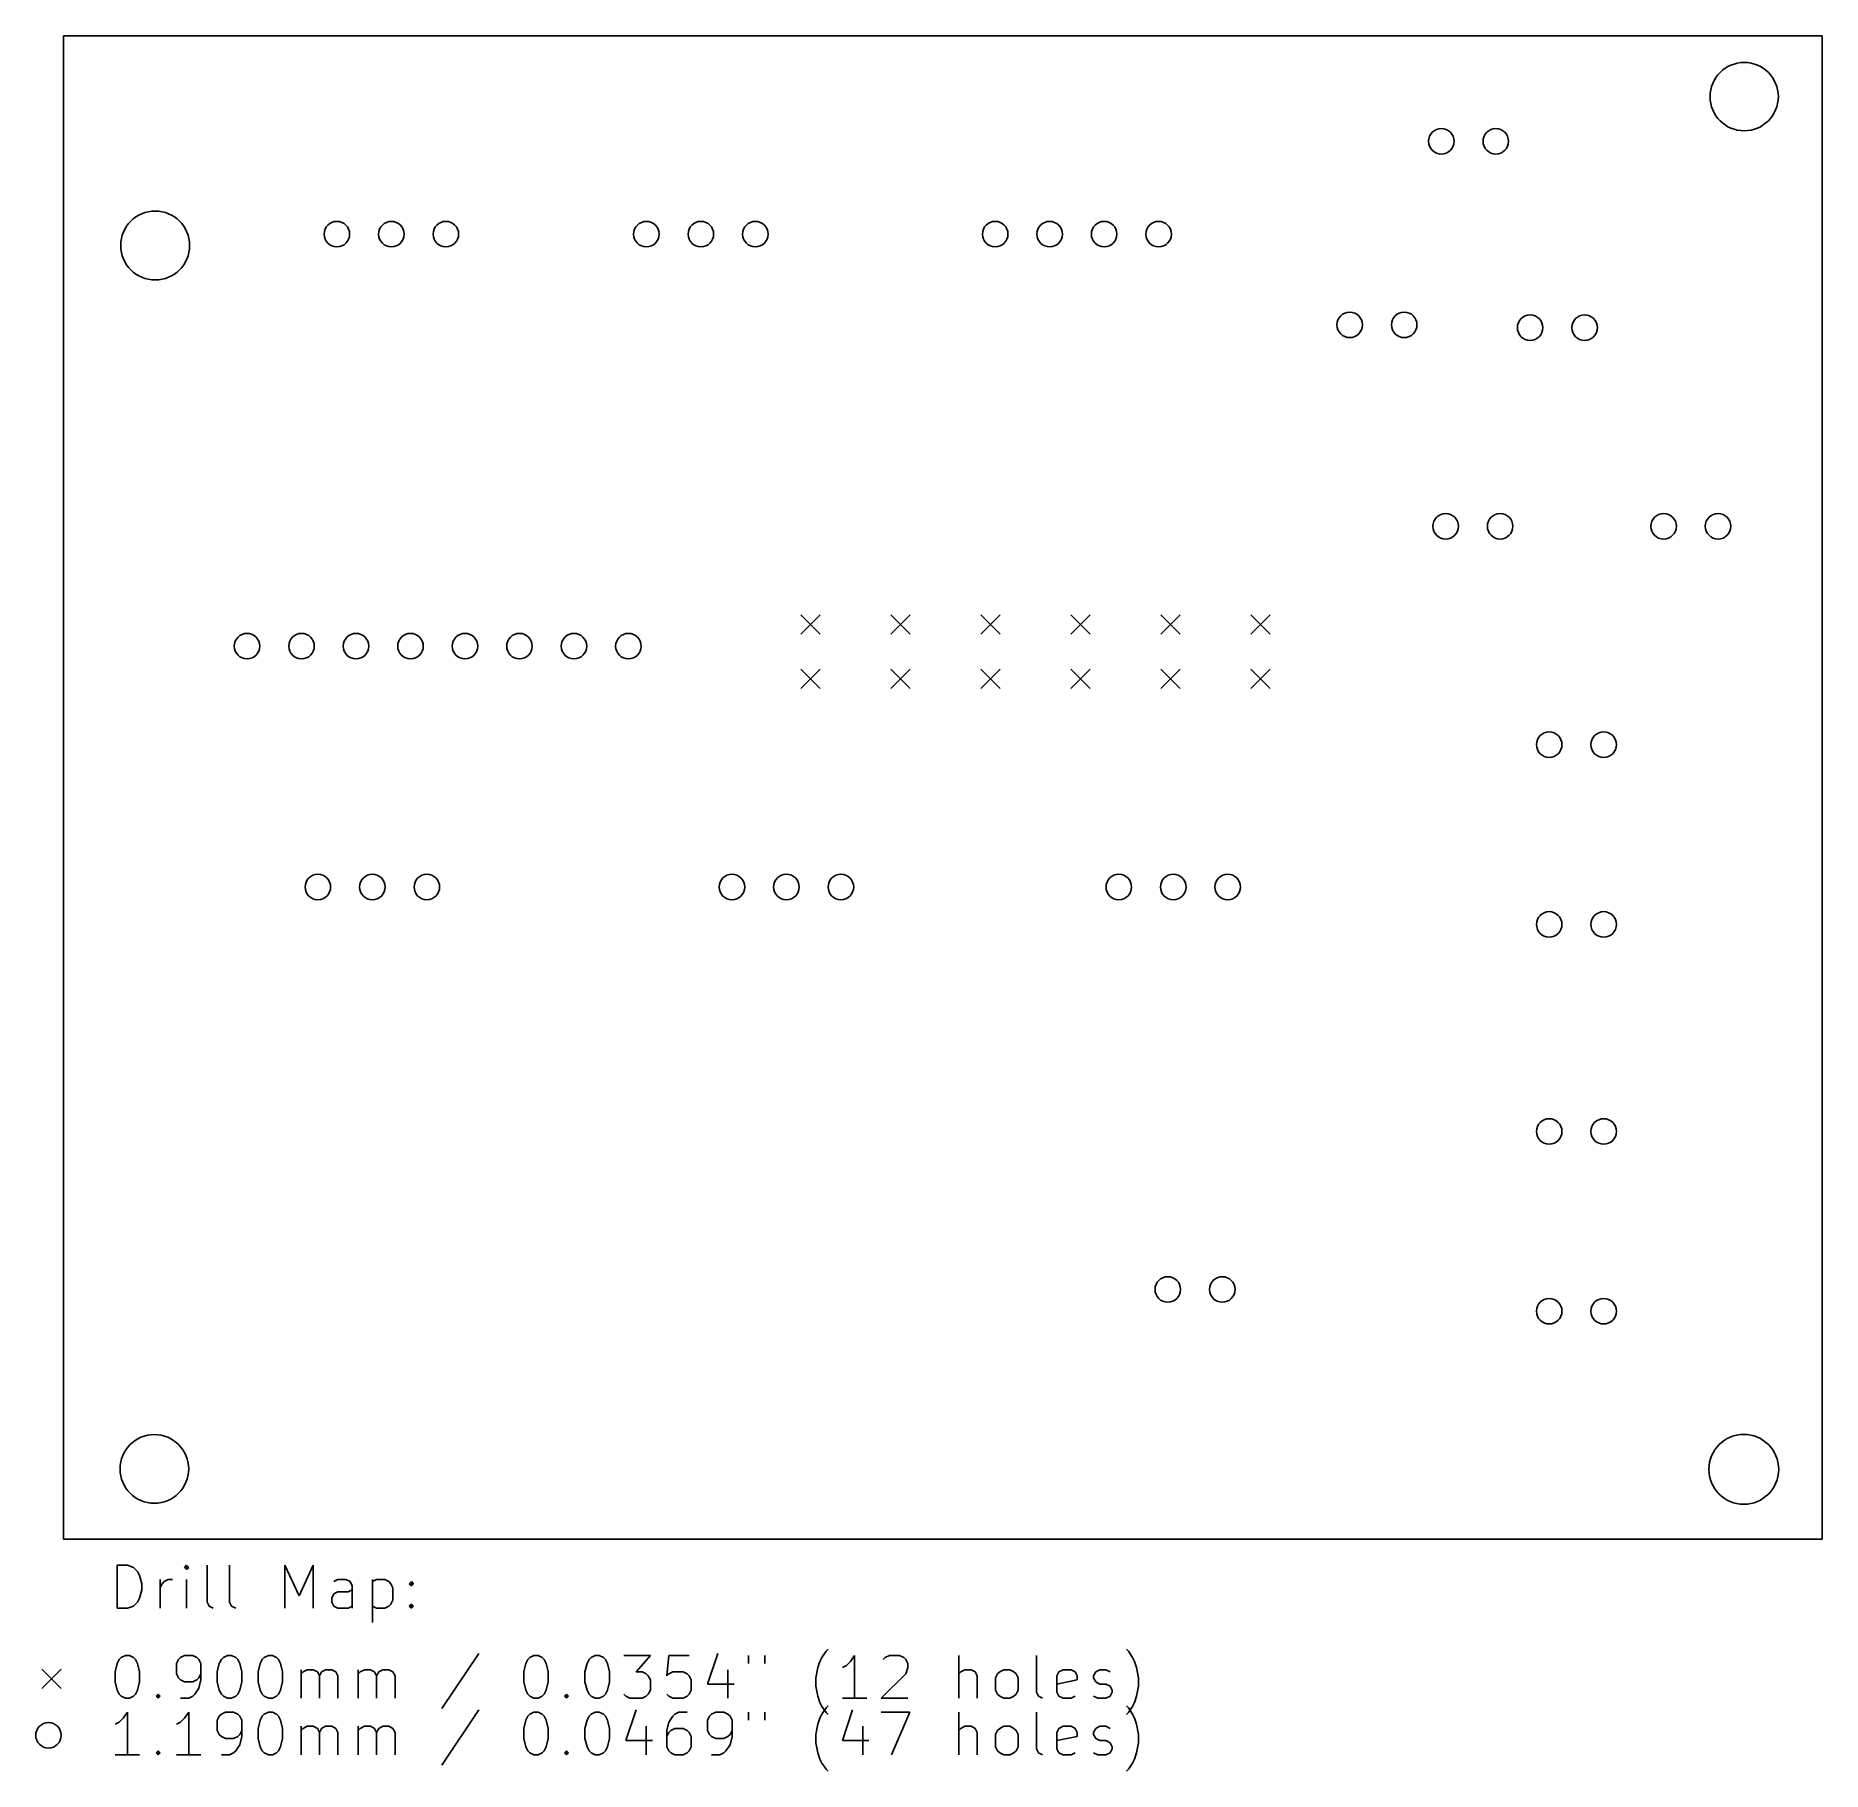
# Model space of a CAD drawing. Extents: x 73.5 to 156.8, y -128.7 to -47.7.
import ezdxf

# ---------------------------------------------------------------- set-up
doc = ezdxf.new("R2010")
doc.units = 0
doc.layers.add('BLACK', color=7, linetype='CONTINUOUS')

msp = doc.modelspace()

# ---------------------------------------------------------------- linework, layer by layer
at = {"layer": 'BLACK', "linetype": 'CONTINUOUS'}
for p, q in [((74.75, -47.74), (156.75, -47.74)), ((74.75, -117.84), (74.75, -47.74)), ((156.75, -47.74), (156.75, -117.84)), ((109.128, -74.734), (110.028, -75.634)), ((110.028, -74.734), (109.128, -75.634)), ((113.3236, -74.734), (114.2236, -75.634)), ((114.2236, -74.734), (113.3236, -75.634)), ((117.5192, -74.734), (118.4192, -75.634)), ((118.4192, -74.734), (117.5192, -75.634)), ((121.7148, -74.734), (122.6148, -75.634)), ((122.6148, -74.734), (121.7148, -75.634)), ((125.9104, -74.734), (126.8104, -75.634)), ((126.8104, -74.734), (125.9104, -75.634)), ((130.106, -74.734), (131.006, -75.634)), ((131.006, -74.734), (130.106, -75.634)), ((109.128, -77.274), (110.028, -78.174)), ((110.028, -77.274), (109.128, -78.174)), ((113.3236, -77.274), (114.2236, -78.174)), ((114.2236, -77.274), (113.3236, -78.174)), ((117.5192, -77.274), (118.4192, -78.174)), ((118.4192, -77.274), (117.5192, -78.174)), ((121.7148, -77.274), (122.6148, -78.174)), ((122.6148, -77.274), (121.7148, -78.174)), ((125.9104, -77.274), (126.8104, -78.174)), ((126.8104, -77.274), (125.9104, -78.174)), ((130.106, -77.274), (131.006, -78.174)), ((131.006, -77.274), (130.106, -78.174)), ((156.75, -117.84), (74.75, -117.84)), ((77.257768, -121.054838), (77.257768, -119.054838)), ((77.257768, -119.054838), (77.733958, -119.054838)), ((77.733958, -119.054838), (78.019673, -119.150076)), ((80.495863, -119.054838), (80.400625, -119.150076)), ((80.591101, -119.150076), (80.495863, -119.054838)), ((80.495863, -119.054838), (80.495863, -119.245314)), ((81.448244, -120.769123), (81.448244, -119.054838)), ((82.495863, -120.769123), (82.495863, -119.054838)), ((85.067292, -121.054838), (85.067292, -119.054838)), ((85.067292, -119.054838), (85.733959, -120.483409)), ((85.733959, -120.483409), (86.400625, -119.054838)), ((86.400625, -119.054838), (86.400625, -121.054838)), ((78.019673, -119.150076), (78.210149, -119.340552)), ((78.210149, -119.340552), (78.305387, -119.531028)), ((78.305387, -119.531028), (78.400625, -119.91198)), ((78.400625, -119.91198), (78.400625, -120.197695)), ((79.257768, -121.054838), (79.257768, -119.721504)), ((79.257768, -120.102457), (79.353006, -119.91198)), ((79.353006, -119.91198), (79.448244, -119.816742)), ((79.448244, -119.816742), (79.63872, -119.721504)), ((79.63872, -119.721504), (79.829197, -119.721504)), ((80.400625, -119.150076), (80.495863, -119.245314)), ((80.495863, -119.245314), (80.591101, -119.150076)), ((80.495863, -121.054838), (80.495863, -119.721504)), ((87.543482, -119.721504), (87.353006, -119.816742)), ((87.924435, -119.721504), (87.543482, -119.721504)), ((88.114911, -119.816742), (87.924435, -119.721504)), ((88.210149, -120.007219), (88.114911, -119.816742)), ((89.16253, -119.721504), (89.16253, -121.721504)), ((89.16253, -119.816742), (89.353006, -119.721504)), ((89.353006, -119.721504), (89.733959, -119.721504)), ((89.733959, -119.721504), (89.924435, -119.816742)), ((89.924435, -119.816742), (90.019673, -119.91198)), ((90.019673, -119.91198), (90.114911, -120.102457)), ((90.876816, -119.91198), (90.972054, -119.816742)), ((90.972054, -120.007219), (90.876816, -119.91198)), ((90.972054, -119.816742), (91.067292, -119.91198)), ((90.972054, -119.816742), (90.972054, -120.007219)), ((91.067292, -119.91198), (90.972054, -120.007219)), ((78.210149, -120.769123), (78.019673, -120.9596)), ((78.305387, -120.578647), (78.210149, -120.769123)), ((78.400625, -120.197695), (78.305387, -120.578647)), ((81.543482, -120.9596), (81.448244, -120.769123)), ((82.591101, -120.9596), (82.495863, -120.769123)), ((87.257768, -120.578647), (87.353006, -120.388171)), ((87.257768, -120.769123), (87.257768, -120.578647)), ((87.353006, -120.9596), (87.257768, -120.769123)), ((87.353006, -120.388171), (87.543482, -120.292933)), ((87.543482, -120.292933), (88.019673, -120.292933)), ((88.019673, -120.292933), (88.210149, -120.197695)), ((88.210149, -121.054838), (88.210149, -120.007219)), ((90.114911, -120.673885), (90.019673, -120.864361)), ((90.114911, -120.102457), (90.114911, -120.673885)), ((77.733958, -121.054838), (77.257768, -121.054838)), ((78.019673, -120.9596), (77.733958, -121.054838)), ((81.733958, -121.054838), (81.543482, -120.9596)), ((82.781577, -121.054838), (82.591101, -120.9596)), ((87.543482, -121.054838), (87.353006, -120.9596)), ((88.019673, -121.054838), (87.543482, -121.054838)), ((88.210149, -120.9596), (88.019673, -121.054838)), ((89.353006, -121.054838), (89.16253, -120.9596)), ((89.733959, -121.054838), (89.353006, -121.054838)), ((89.924435, -120.9596), (89.733959, -121.054838)), ((90.019673, -120.864361), (89.924435, -120.9596)), ((90.876816, -120.9596), (90.972054, -120.864361)), ((90.972054, -121.054838), (90.876816, -120.9596)), ((90.972054, -120.864361), (91.067292, -120.9596)), ((90.972054, -120.864361), (90.972054, -121.054838)), ((91.067292, -120.9596), (90.972054, -121.054838)), ((77.448244, -123.350076), (77.63872, -123.254838)), ((77.63872, -123.254838), (77.829197, -123.254838)), ((77.829197, -123.254838), (78.019673, -123.350076)), ((80.400625, -123.254838), (80.210149, -123.350076)), ((80.781578, -123.254838), (80.400625, -123.254838)), ((80.972054, -123.350076), (80.781578, -123.254838)), ((82.210149, -123.350076), (82.400625, -123.254838)), ((82.400625, -123.254838), (82.591102, -123.254838)), ((82.591102, -123.254838), (82.781578, -123.350076)), ((84.114911, -123.350076), (84.305387, -123.254838)), ((84.305387, -123.254838), (84.495864, -123.254838)), ((84.495864, -123.254838), (84.68634, -123.350076)), ((94.114912, -123.1596), (92.400627, -125.731028)), ((96.495865, -123.350076), (96.686341, -123.254838)), ((96.686341, -123.254838), (96.876818, -123.254838)), ((96.876818, -123.254838), (97.067294, -123.350076)), ((99.353008, -123.350076), (99.543484, -123.254838)), ((99.543484, -123.254838), (99.733961, -123.254838)), ((99.733961, -123.254838), (99.924437, -123.350076)), ((100.876818, -123.254838), (102.114913, -123.254838)), ((102.114913, -123.254838), (101.448246, -124.016742)), ((102.972056, -123.254838), (102.876818, -124.207219)), ((103.924437, -123.254838), (102.972056, -123.254838)), ((105.25777, -123.1596), (104.78158, -124.588171)), ((106.686342, -123.254838), (106.686342, -123.63579)), ((107.448247, -123.254838), (107.448247, -123.63579)), ((110.114914, -123.350076), (110.30539, -123.064361)), ((110.30539, -123.064361), (110.400629, -122.969123)), ((111.638723, -123.254838), (111.448247, -123.540552)), ((111.638723, -125.254838), (111.638723, -123.254838)), ((113.067295, -123.350076), (113.257771, -123.254838)), ((113.257771, -123.254838), (113.733962, -123.254838)), ((113.733962, -123.254838), (113.924438, -123.350076)), ((116.495867, -125.254838), (116.495867, -123.254838)), ((120.114915, -124.969123), (120.114915, -123.254838)), ((124.40063, -123.064361), (124.305392, -122.969123)), ((124.591106, -123.350076), (124.40063, -123.064361)), ((73.75, -123.89), (74.65, -124.79)), ((74.65, -123.89), (73.75, -124.79)), ((77.16253, -124.016742), (77.257768, -123.63579)), ((77.16253, -124.492933), (77.16253, -124.016742)), ((77.257768, -123.63579), (77.353006, -123.445314)), ((77.353006, -123.445314), (77.448244, -123.350076)), ((78.019673, -123.350076), (78.114911, -123.445314)), ((78.114911, -123.445314), (78.210149, -123.63579)), ((78.210149, -123.63579), (78.305387, -124.016742)), ((78.305387, -124.016742), (78.305387, -124.492933)), ((80.114911, -123.445314), (80.019673, -123.63579)), ((80.019673, -123.63579), (80.019673, -124.11198)), ((80.210149, -123.350076), (80.114911, -123.445314)), ((81.067292, -123.445314), (80.972054, -123.350076)), ((81.16253, -123.63579), (81.067292, -123.445314)), ((81.16253, -124.397695), (81.16253, -123.63579)), ((81.924435, -124.016742), (82.019673, -123.63579)), ((81.924435, -124.492933), (81.924435, -124.016742)), ((82.019673, -123.63579), (82.114911, -123.445314)), ((82.114911, -123.445314), (82.210149, -123.350076)), ((82.781578, -123.350076), (82.876816, -123.445314)), ((82.876816, -123.445314), (82.972054, -123.63579)), ((82.972054, -123.63579), (83.067292, -124.016742)), ((83.067292, -124.016742), (83.067292, -124.492933)), ((83.829197, -124.016742), (83.924435, -123.63579)), ((83.829197, -124.492933), (83.829197, -124.016742)), ((83.924435, -123.63579), (84.019673, -123.445314)), ((84.019673, -123.445314), (84.114911, -123.350076)), ((84.68634, -123.350076), (84.781578, -123.445314)), ((84.781578, -123.445314), (84.876816, -123.63579)), ((84.876816, -123.63579), (84.972054, -124.016742)), ((84.972054, -124.016742), (84.972054, -124.492933)), ((85.829197, -125.254838), (85.829197, -123.921504)), ((85.829197, -124.11198), (85.924435, -124.016742)), ((85.924435, -124.016742), (86.114911, -123.921504)), ((86.114911, -123.921504), (86.400626, -123.921504)), ((86.400626, -123.921504), (86.591102, -124.016742)), ((86.591102, -124.016742), (86.68634, -124.207219)), ((86.68634, -124.207219), (86.781578, -124.016742)), ((86.781578, -124.016742), (86.972054, -123.921504)), ((86.972054, -123.921504), (87.257768, -123.921504)), ((87.257768, -123.921504), (87.448245, -124.016742)), ((87.448245, -124.016742), (87.543483, -124.207219)), ((88.495864, -125.254838), (88.495864, -123.921504)), ((88.495864, -124.11198), (88.591102, -124.016742)), ((88.591102, -124.016742), (88.781578, -123.921504)), ((88.781578, -123.921504), (89.067293, -123.921504)), ((89.067293, -123.921504), (89.257769, -124.016742)), ((89.257769, -124.016742), (89.353007, -124.207219)), ((89.353007, -124.207219), (89.448245, -124.016742)), ((89.448245, -124.016742), (89.638721, -123.921504)), ((89.638721, -123.921504), (89.924435, -123.921504)), ((89.924435, -123.921504), (90.114912, -124.016742)), ((90.114912, -124.016742), (90.21015, -124.207219)), ((96.210151, -124.016742), (96.305389, -123.63579)), ((96.210151, -124.492933), (96.210151, -124.016742)), ((96.305389, -123.63579), (96.400627, -123.445314)), ((96.400627, -123.445314), (96.495865, -123.350076)), ((97.067294, -123.350076), (97.162532, -123.445314)), ((97.162532, -123.445314), (97.25777, -123.63579)), ((97.25777, -123.63579), (97.353008, -124.016742)), ((97.353008, -124.016742), (97.353008, -124.492933)), ((99.067294, -124.016742), (99.162532, -123.63579)), ((99.067294, -124.492933), (99.067294, -124.016742)), ((99.162532, -123.63579), (99.25777, -123.445314)), ((99.25777, -123.445314), (99.353008, -123.350076)), ((99.924437, -123.350076), (100.019675, -123.445314)), ((100.019675, -123.445314), (100.114913, -123.63579)), ((100.114913, -123.63579), (100.210151, -124.016742)), ((100.210151, -124.016742), (100.210151, -124.492933)), ((101.448246, -124.016742), (101.733961, -124.016742)), ((101.733961, -124.016742), (101.924437, -124.11198)), ((102.972056, -124.11198), (103.162532, -124.016742)), ((103.162532, -124.016742), (103.638723, -124.016742)), ((103.638723, -124.016742), (103.829199, -124.11198)), ((105.733961, -123.921504), (105.733961, -125.254838)), ((109.8292, -124.302457), (109.924438, -123.826266)), ((109.924438, -123.826266), (110.019676, -123.540552)), ((110.019676, -123.540552), (110.114914, -123.350076)), ((111.257771, -123.731028), (111.067295, -123.826266)), ((111.448247, -123.540552), (111.257771, -123.731028)), ((112.972057, -123.445314), (113.067295, -123.350076)), ((113.924438, -123.350076), (114.019676, -123.445314)), ((114.019676, -123.445314), (114.114914, -123.63579)), ((114.114914, -123.826266), (114.019676, -124.11198)), ((114.114914, -123.63579), (114.114914, -123.826266)), ((116.591105, -124.016742), (116.495867, -124.11198)), ((116.781581, -123.921504), (116.591105, -124.016742)), ((117.067296, -123.921504), (116.781581, -123.921504)), ((117.257772, -124.016742), (117.067296, -123.921504)), ((117.35301, -124.207219), (117.257772, -124.016742)), ((118.305391, -124.11198), (118.400629, -124.016742)), ((118.400629, -124.016742), (118.591105, -123.921504)), ((118.591105, -123.921504), (118.87682, -123.921504)), ((118.87682, -123.921504), (119.067296, -124.016742)), ((119.067296, -124.016742), (119.162534, -124.11198)), ((121.067296, -124.207219), (121.162534, -124.016742)), ((121.162534, -124.016742), (121.35301, -123.921504)), ((121.35301, -123.921504), (121.733963, -123.921504)), ((121.733963, -123.921504), (121.924439, -124.016742)), ((121.924439, -124.016742), (122.019677, -124.207219)), ((122.781582, -124.207219), (122.87682, -124.016742)), ((122.87682, -124.016742), (123.067296, -123.921504)), ((123.067296, -123.921504), (123.35301, -123.921504)), ((123.35301, -123.921504), (123.543487, -124.016742)), ((124.686344, -123.540552), (124.591106, -123.350076)), ((124.781582, -123.826266), (124.686344, -123.540552)), ((124.87682, -124.302457), (124.781582, -123.826266)), ((77.257768, -124.873885), (77.16253, -124.492933)), ((77.353006, -125.064361), (77.257768, -124.873885)), ((78.210149, -124.873885), (78.114911, -125.064361)), ((78.305387, -124.492933), (78.210149, -124.873885)), ((80.019673, -124.11198), (80.114911, -124.302457)), ((80.114911, -124.302457), (80.210149, -124.397695)), ((80.210149, -124.397695), (80.400625, -124.492933)), ((80.400625, -124.492933), (80.781578, -124.492933)), ((80.781578, -124.492933), (80.972054, -124.397695)), ((80.876816, -125.064361), (81.067292, -124.778647)), ((80.972054, -124.397695), (81.067292, -124.302457)), ((81.067292, -124.302457), (81.16253, -124.11198)), ((81.067292, -124.778647), (81.16253, -124.397695)), ((82.019673, -124.873885), (81.924435, -124.492933)), ((82.114911, -125.064361), (82.019673, -124.873885)), ((82.972054, -124.873885), (82.876816, -125.064361)), ((83.067292, -124.492933), (82.972054, -124.873885)), ((83.924435, -124.873885), (83.829197, -124.492933)), ((84.019673, -125.064361), (83.924435, -124.873885)), ((84.876816, -124.873885), (84.781578, -125.064361)), ((84.972054, -124.492933), (84.876816, -124.873885)), ((86.68634, -124.207219), (86.68634, -125.254838)), ((87.543483, -124.207219), (87.543483, -125.254838)), ((89.353007, -124.207219), (89.353007, -125.254838)), ((90.21015, -124.207219), (90.21015, -125.254838)), ((96.305389, -124.873885), (96.210151, -124.492933)), ((96.400627, -125.064361), (96.305389, -124.873885)), ((97.25777, -124.873885), (97.162532, -125.064361)), ((97.353008, -124.492933), (97.25777, -124.873885)), ((99.162532, -124.873885), (99.067294, -124.492933)), ((99.25777, -125.064361), (99.162532, -124.873885)), ((100.114913, -124.873885), (100.019675, -125.064361)), ((100.210151, -124.492933), (100.114913, -124.873885)), ((101.924437, -124.11198), (102.019675, -124.207219)), ((102.019675, -124.207219), (102.114913, -124.397695)), ((102.114913, -124.873885), (102.019675, -125.064361)), ((102.114913, -124.397695), (102.114913, -124.873885)), ((102.876818, -124.207219), (102.972056, -124.11198)), ((103.829199, -124.11198), (103.924437, -124.207219)), ((103.924437, -124.207219), (104.019675, -124.397695)), ((104.019675, -124.873885), (103.924437, -125.064361)), ((104.019675, -124.397695), (104.019675, -124.873885)), ((104.78158, -124.588171), (106.019675, -124.588171)), ((109.8292, -124.683409), (109.8292, -124.302457)), ((109.924438, -125.1596), (109.8292, -124.683409)), ((114.019676, -124.11198), (112.876819, -125.254838)), ((117.35301, -125.254838), (117.35301, -124.207219)), ((118.210153, -124.302457), (118.305391, -124.11198)), ((118.210153, -124.873885), (118.210153, -124.302457)), ((118.305391, -125.064361), (118.210153, -124.873885)), ((119.162534, -124.11198), (119.257772, -124.302457)), ((119.257772, -124.873885), (119.162534, -125.064361)), ((119.257772, -124.302457), (119.257772, -124.873885)), ((121.067296, -124.969123), (121.067296, -124.207219)), ((122.019677, -124.397695), (121.067296, -124.588171)), ((122.019677, -124.207219), (122.019677, -124.397695)), ((122.781582, -124.302457), (122.781582, -124.207219)), ((122.87682, -124.492933), (122.781582, -124.302457)), ((123.067296, -124.588171), (122.87682, -124.492933)), ((123.35301, -124.588171), (123.067296, -124.588171)), ((123.543487, -124.683409), (123.35301, -124.588171)), ((123.638725, -124.873885), (123.543487, -124.683409)), ((123.638725, -124.969123), (123.638725, -124.873885)), ((124.781582, -125.1596), (124.87682, -124.683409)), ((124.87682, -124.683409), (124.87682, -124.302457)), ((77.448244, -125.1596), (77.353006, -125.064361)), ((77.63872, -125.254838), (77.448244, -125.1596)), ((77.829197, -125.254838), (77.63872, -125.254838)), ((78.019673, -125.1596), (77.829197, -125.254838)), ((78.114911, -125.064361), (78.019673, -125.1596)), ((79.067292, -125.1596), (79.16253, -125.064361)), ((79.16253, -125.254838), (79.067292, -125.1596)), ((79.16253, -125.064361), (79.257768, -125.1596)), ((79.16253, -125.064361), (79.16253, -125.254838)), ((79.257768, -125.1596), (79.16253, -125.254838)), ((80.210149, -125.254838), (80.591101, -125.254838)), ((80.591101, -125.254838), (80.781578, -125.1596)), ((80.781578, -125.1596), (80.876816, -125.064361)), ((82.210149, -125.1596), (82.114911, -125.064361)), ((82.400625, -125.254838), (82.210149, -125.1596)), ((82.591102, -125.254838), (82.400625, -125.254838)), ((82.781578, -125.1596), (82.591102, -125.254838)), ((82.876816, -125.064361), (82.781578, -125.1596)), ((84.114911, -125.1596), (84.019673, -125.064361)), ((84.305387, -125.254838), (84.114911, -125.1596)), ((84.495864, -125.254838), (84.305387, -125.254838)), ((84.68634, -125.1596), (84.495864, -125.254838)), ((84.781578, -125.064361), (84.68634, -125.1596)), ((96.495865, -125.1596), (96.400627, -125.064361)), ((96.686341, -125.254838), (96.495865, -125.1596)), ((96.876818, -125.254838), (96.686341, -125.254838)), ((97.067294, -125.1596), (96.876818, -125.254838)), ((97.162532, -125.064361), (97.067294, -125.1596)), ((98.114913, -125.1596), (98.210151, -125.064361)), ((98.210151, -125.254838), (98.114913, -125.1596)), ((98.210151, -125.064361), (98.305389, -125.1596)), ((98.210151, -125.064361), (98.210151, -125.254838)), ((98.305389, -125.1596), (98.210151, -125.254838)), ((99.353008, -125.1596), (99.25777, -125.064361)), ((99.543484, -125.254838), (99.353008, -125.1596)), ((99.733961, -125.254838), (99.543484, -125.254838)), ((99.924437, -125.1596), (99.733961, -125.254838)), ((100.019675, -125.064361), (99.924437, -125.1596)), ((100.972056, -125.1596), (100.876818, -125.064361)), ((101.162532, -125.254838), (100.972056, -125.1596)), ((101.733961, -125.254838), (101.162532, -125.254838)), ((101.924437, -125.1596), (101.733961, -125.254838)), ((102.019675, -125.064361), (101.924437, -125.1596)), ((102.972056, -125.1596), (102.876818, -125.064361)), ((103.162532, -125.254838), (102.972056, -125.1596)), ((103.638723, -125.254838), (103.162532, -125.254838)), ((103.829199, -125.1596), (103.638723, -125.254838)), ((103.924437, -125.064361), (103.829199, -125.1596)), ((110.019676, -125.445314), (109.924438, -125.1596)), ((110.114914, -125.63579), (110.019676, -125.445314)), ((110.30539, -125.921504), (110.114914, -125.63579)), ((110.114914, -125.990076), (110.30539, -125.704361)), ((110.30539, -125.704361), (110.400629, -125.609123)), ((112.210152, -125.254838), (111.067295, -125.254838)), ((112.876819, -125.254838), (114.114914, -125.254838)), ((118.400629, -125.1596), (118.305391, -125.064361)), ((118.591105, -125.254838), (118.400629, -125.1596)), ((118.87682, -125.254838), (118.591105, -125.254838)), ((119.067296, -125.1596), (118.87682, -125.254838)), ((119.162534, -125.064361), (119.067296, -125.1596)), ((120.210153, -125.1596), (120.114915, -124.969123)), ((120.400629, -125.254838), (120.210153, -125.1596)), ((121.162534, -125.1596), (121.067296, -124.969123)), ((121.35301, -125.254838), (121.162534, -125.1596)), ((121.733963, -125.254838), (121.35301, -125.254838)), ((121.924439, -125.1596), (121.733963, -125.254838)), ((122.781582, -125.1596), (122.972058, -125.254838)), ((122.972058, -125.254838), (123.35301, -125.254838)), ((123.35301, -125.254838), (123.543487, -125.1596)), ((123.543487, -125.1596), (123.638725, -124.969123)), ((124.40063, -125.704361), (124.305392, -125.609123)), ((124.40063, -125.921504), (124.591106, -125.63579)), ((124.591106, -125.990076), (124.40063, -125.704361)), ((124.591106, -125.63579), (124.686344, -125.445314)), ((124.686344, -125.445314), (124.781582, -125.1596)), ((77.353006, -126.371028), (77.16253, -126.466266)), ((77.543482, -126.180552), (77.353006, -126.371028)), ((77.733958, -125.894838), (77.543482, -126.180552)), ((77.733958, -127.894838), (77.733958, -125.894838)), ((80.210149, -126.371028), (80.019673, -126.466266)), ((80.400625, -126.180552), (80.210149, -126.371028)), ((80.591101, -125.894838), (80.400625, -126.180552)), ((80.591101, -127.894838), (80.591101, -125.894838)), ((82.019673, -126.085314), (81.924435, -126.27579)), ((81.924435, -126.27579), (81.924435, -126.75198)), ((82.114911, -125.990076), (82.019673, -126.085314)), ((82.305387, -125.894838), (82.114911, -125.990076)), ((82.68634, -125.894838), (82.305387, -125.894838)), ((82.876816, -125.990076), (82.68634, -125.894838)), ((82.972054, -126.085314), (82.876816, -125.990076)), ((83.067292, -126.27579), (82.972054, -126.085314)), ((83.067292, -127.037695), (83.067292, -126.27579)), ((83.829197, -126.656742), (83.924435, -126.27579)), ((83.924435, -126.27579), (84.019673, -126.085314)), ((84.019673, -126.085314), (84.114911, -125.990076)), ((84.114911, -125.990076), (84.305387, -125.894838)), ((84.305387, -125.894838), (84.495864, -125.894838)), ((84.495864, -125.894838), (84.68634, -125.990076)), ((84.68634, -125.990076), (84.781578, -126.085314)), ((84.781578, -126.085314), (84.876816, -126.27579)), ((84.876816, -126.27579), (84.972054, -126.656742)), ((85.829197, -127.894838), (85.829197, -126.561504)), ((85.924435, -126.656742), (86.114911, -126.561504)), ((86.114911, -126.561504), (86.400626, -126.561504)), ((86.400626, -126.561504), (86.591102, -126.656742)), ((86.781578, -126.656742), (86.972054, -126.561504)), ((86.972054, -126.561504), (87.257768, -126.561504)), ((87.257768, -126.561504), (87.448245, -126.656742)), ((88.495864, -127.894838), (88.495864, -126.561504)), ((88.591102, -126.656742), (88.781578, -126.561504)), ((88.781578, -126.561504), (89.067293, -126.561504)), ((89.067293, -126.561504), (89.257769, -126.656742)), ((89.448245, -126.656742), (89.638721, -126.561504)), ((89.638721, -126.561504), (89.924435, -126.561504)), ((89.924435, -126.561504), (90.114912, -126.656742)), ((94.114912, -125.7996), (92.400627, -128.371028)), ((96.210151, -126.656742), (96.305389, -126.27579)), ((96.305389, -126.27579), (96.400627, -126.085314)), ((96.400627, -126.085314), (96.495865, -125.990076)), ((96.495865, -125.990076), (96.686341, -125.894838)), ((96.686341, -125.894838), (96.876818, -125.894838)), ((96.876818, -125.894838), (97.067294, -125.990076)), ((97.067294, -125.990076), (97.162532, -126.085314)), ((97.162532, -126.085314), (97.25777, -126.27579)), ((97.25777, -126.27579), (97.353008, -126.656742)), ((99.067294, -126.656742), (99.162532, -126.27579)), ((99.162532, -126.27579), (99.25777, -126.085314)), ((99.25777, -126.085314), (99.353008, -125.990076)), ((99.353008, -125.990076), (99.543484, -125.894838)), ((99.543484, -125.894838), (99.733961, -125.894838)), ((99.733961, -125.894838), (99.924437, -125.990076)), ((99.924437, -125.990076), (100.019675, -126.085314)), ((100.019675, -126.085314), (100.114913, -126.27579)), ((100.114913, -126.27579), (100.210151, -126.656742)), ((101.448246, -125.7996), (100.972056, -127.228171)), ((101.924437, -126.561504), (101.924437, -127.894838)), ((102.972056, -126.371028), (102.876818, -126.75198)), ((103.162532, -126.085314), (102.972056, -126.371028)), ((103.25777, -125.990076), (103.162532, -126.085314)), ((103.448246, -125.894838), (103.25777, -125.990076)), ((103.829199, -125.894838), (103.448246, -125.894838)), ((104.876818, -126.085314), (104.78158, -126.27579)), ((104.78158, -126.27579), (104.78158, -126.75198)), ((104.972056, -125.990076), (104.876818, -126.085314)), ((105.162532, -125.894838), (104.972056, -125.990076)), ((105.543485, -125.894838), (105.162532, -125.894838)), ((105.733961, -125.990076), (105.543485, -125.894838)), ((105.829199, -126.085314), (105.733961, -125.990076)), ((105.924437, -126.27579), (105.829199, -126.085314)), ((105.924437, -127.037695), (105.924437, -126.27579)), ((106.686342, -125.894838), (106.686342, -126.27579)), ((107.448247, -125.894838), (107.448247, -126.27579)), ((109.8292, -126.942457), (109.924438, -126.466266)), ((109.924438, -126.466266), (110.019676, -126.180552)), ((110.019676, -126.180552), (110.114914, -125.990076)), ((110.400629, -126.016742), (110.30539, -125.921504)), ((111.543485, -125.7996), (111.067295, -127.228171)), ((112.019676, -126.561504), (112.019676, -127.894838)), ((112.876819, -125.894838), (114.210152, -125.894838)), ((114.210152, -125.894838), (113.353009, -127.894838)), ((116.495867, -127.894838), (116.495867, -125.894838)), ((116.781581, -126.561504), (116.591105, -126.656742)), ((117.067296, -126.561504), (116.781581, -126.561504)), ((117.257772, -126.656742), (117.067296, -126.561504)), ((118.400629, -126.656742), (118.591105, -126.561504)), ((118.591105, -126.561504), (118.87682, -126.561504)), ((118.87682, -126.561504), (119.067296, -126.656742)), ((120.114915, -127.609123), (120.114915, -125.894838)), ((121.162534, -126.656742), (121.35301, -126.561504)), ((121.35301, -126.561504), (121.733963, -126.561504)), ((121.733963, -126.561504), (121.924439, -126.656742)), ((122.87682, -126.656742), (123.067296, -126.561504)), ((123.067296, -126.561504), (123.35301, -126.561504)), ((123.35301, -126.561504), (123.543487, -126.656742)), ((124.305392, -126.016742), (124.40063, -125.921504)), ((124.686344, -126.180552), (124.591106, -125.990076)), ((124.781582, -126.466266), (124.686344, -126.180552)), ((124.87682, -126.942457), (124.781582, -126.466266)), ((81.924435, -126.75198), (82.019673, -126.942457)), ((82.019673, -126.942457), (82.114911, -127.037695)), ((82.114911, -127.037695), (82.305387, -127.132933)), ((82.305387, -127.132933), (82.68634, -127.132933)), ((82.68634, -127.132933), (82.876816, -127.037695)), ((82.781578, -127.704361), (82.972054, -127.418647)), ((82.876816, -127.037695), (82.972054, -126.942457)), ((82.972054, -126.942457), (83.067292, -126.75198)), ((82.972054, -127.418647), (83.067292, -127.037695)), ((83.829197, -127.132933), (83.829197, -126.656742)), ((83.924435, -127.513885), (83.829197, -127.132933)), ((84.972054, -127.132933), (84.876816, -127.513885)), ((84.972054, -126.656742), (84.972054, -127.132933)), ((85.829197, -126.75198), (85.924435, -126.656742)), ((86.591102, -126.656742), (86.68634, -126.847219)), ((86.68634, -126.847219), (86.781578, -126.656742)), ((86.68634, -126.847219), (86.68634, -127.894838)), ((87.448245, -126.656742), (87.543483, -126.847219)), ((87.543483, -126.847219), (87.543483, -127.894838)), ((88.495864, -126.75198), (88.591102, -126.656742)), ((89.257769, -126.656742), (89.353007, -126.847219)), ((89.353007, -126.847219), (89.448245, -126.656742)), ((89.353007, -126.847219), (89.353007, -127.894838)), ((90.114912, -126.656742), (90.21015, -126.847219)), ((90.21015, -126.847219), (90.21015, -127.894838)), ((96.210151, -127.132933), (96.210151, -126.656742)), ((96.305389, -127.513885), (96.210151, -127.132933)), ((97.353008, -127.132933), (97.25777, -127.513885)), ((97.353008, -126.656742), (97.353008, -127.132933)), ((99.067294, -127.132933), (99.067294, -126.656742)), ((99.162532, -127.513885), (99.067294, -127.132933)), ((100.210151, -127.132933), (100.114913, -127.513885)), ((100.210151, -126.656742), (100.210151, -127.132933)), ((100.972056, -127.228171), (102.210151, -127.228171)), ((102.876818, -126.75198), (102.876818, -127.513885)), ((102.972056, -126.847219), (102.876818, -127.037695)), ((103.067294, -126.75198), (102.972056, -126.847219)), ((103.25777, -126.656742), (103.067294, -126.75198)), ((103.638723, -126.656742), (103.25777, -126.656742)), ((103.829199, -126.75198), (103.638723, -126.656742)), ((103.924437, -126.847219), (103.829199, -126.75198)), ((104.019675, -127.037695), (103.924437, -126.847219)), ((104.019675, -127.513885), (104.019675, -127.037695)), ((104.78158, -126.75198), (104.876818, -126.942457)), ((104.876818, -126.942457), (104.972056, -127.037695)), ((104.972056, -127.037695), (105.162532, -127.132933)), ((105.162532, -127.132933), (105.543485, -127.132933)), ((105.543485, -127.132933), (105.733961, -127.037695)), ((105.638723, -127.704361), (105.829199, -127.418647)), ((105.733961, -127.037695), (105.829199, -126.942457)), ((105.829199, -126.942457), (105.924437, -126.75198)), ((105.829199, -127.418647), (105.924437, -127.037695)), ((109.8292, -127.323409), (109.8292, -126.942457)), ((109.924438, -127.7996), (109.8292, -127.323409)), ((111.067295, -127.228171), (112.30539, -127.228171)), ((116.591105, -126.656742), (116.495867, -126.75198)), ((117.35301, -126.847219), (117.257772, -126.656742)), ((117.35301, -127.894838), (117.35301, -126.847219)), ((118.210153, -126.942457), (118.305391, -126.75198)), ((118.210153, -127.513885), (118.210153, -126.942457)), ((118.305391, -126.75198), (118.400629, -126.656742)), ((119.067296, -126.656742), (119.162534, -126.75198)), ((119.162534, -126.75198), (119.257772, -126.942457)), ((119.257772, -126.942457), (119.257772, -127.513885)), ((121.067296, -126.847219), (121.162534, -126.656742)), ((121.067296, -127.609123), (121.067296, -126.847219)), ((122.019677, -127.037695), (121.067296, -127.228171)), ((121.924439, -126.656742), (122.019677, -126.847219)), ((122.019677, -126.847219), (122.019677, -127.037695)), ((122.781582, -126.847219), (122.87682, -126.656742)), ((122.781582, -126.942457), (122.781582, -126.847219)), ((122.87682, -127.132933), (122.781582, -126.942457)), ((123.067296, -127.228171), (122.87682, -127.132933)), ((123.35301, -127.228171), (123.067296, -127.228171)), ((123.543487, -127.323409), (123.35301, -127.228171)), ((123.638725, -127.513885), (123.543487, -127.323409)), ((124.781582, -127.7996), (124.87682, -127.323409)), ((124.87682, -127.323409), (124.87682, -126.942457)), ((78.305387, -127.894838), (77.16253, -127.894838)), ((79.067292, -127.7996), (79.16253, -127.704361)), ((79.16253, -127.894838), (79.067292, -127.7996)), ((79.16253, -127.704361), (79.257768, -127.7996)), ((79.16253, -127.704361), (79.16253, -127.894838)), ((79.257768, -127.7996), (79.16253, -127.894838)), ((81.16253, -127.894838), (80.019673, -127.894838)), ((82.114911, -127.894838), (82.495863, -127.894838)), ((82.495863, -127.894838), (82.68634, -127.7996)), ((82.68634, -127.7996), (82.781578, -127.704361)), ((84.019673, -127.704361), (83.924435, -127.513885)), ((84.114911, -127.7996), (84.019673, -127.704361)), ((84.305387, -127.894838), (84.114911, -127.7996)), ((84.495864, -127.894838), (84.305387, -127.894838)), ((84.68634, -127.7996), (84.495864, -127.894838)), ((84.781578, -127.704361), (84.68634, -127.7996)), ((84.876816, -127.513885), (84.781578, -127.704361)), ((96.400627, -127.704361), (96.305389, -127.513885)), ((96.495865, -127.7996), (96.400627, -127.704361)), ((96.686341, -127.894838), (96.495865, -127.7996)), ((96.876818, -127.894838), (96.686341, -127.894838)), ((97.067294, -127.7996), (96.876818, -127.894838)), ((97.162532, -127.704361), (97.067294, -127.7996)), ((97.25777, -127.513885), (97.162532, -127.704361)), ((98.114913, -127.7996), (98.210151, -127.704361)), ((98.210151, -127.894838), (98.114913, -127.7996)), ((98.210151, -127.704361), (98.305389, -127.7996)), ((98.210151, -127.704361), (98.210151, -127.894838)), ((98.305389, -127.7996), (98.210151, -127.894838)), ((99.25777, -127.704361), (99.162532, -127.513885)), ((99.353008, -127.7996), (99.25777, -127.704361)), ((99.543484, -127.894838), (99.353008, -127.7996)), ((99.733961, -127.894838), (99.543484, -127.894838)), ((99.924437, -127.7996), (99.733961, -127.894838)), ((100.019675, -127.704361), (99.924437, -127.7996)), ((100.114913, -127.513885), (100.019675, -127.704361)), ((102.876818, -127.513885), (102.972056, -127.704361)), ((102.972056, -127.704361), (103.067294, -127.7996)), ((103.067294, -127.7996), (103.25777, -127.894838)), ((103.25777, -127.894838), (103.638723, -127.894838)), ((103.638723, -127.894838), (103.829199, -127.7996)), ((103.829199, -127.7996), (103.924437, -127.704361)), ((103.924437, -127.704361), (104.019675, -127.513885)), ((104.972056, -127.894838), (105.353008, -127.894838)), ((105.353008, -127.894838), (105.543485, -127.7996)), ((105.543485, -127.7996), (105.638723, -127.704361)), ((110.019676, -128.085314), (109.924438, -127.7996)), ((110.114914, -128.27579), (110.019676, -128.085314)), ((118.305391, -127.704361), (118.210153, -127.513885)), ((118.400629, -127.7996), (118.305391, -127.704361)), ((118.591105, -127.894838), (118.400629, -127.7996)), ((118.87682, -127.894838), (118.591105, -127.894838)), ((119.067296, -127.7996), (118.87682, -127.894838)), ((119.162534, -127.704361), (119.067296, -127.7996)), ((119.257772, -127.513885), (119.162534, -127.704361)), ((120.210153, -127.7996), (120.114915, -127.609123)), ((120.400629, -127.894838), (120.210153, -127.7996)), ((121.162534, -127.7996), (121.067296, -127.609123)), ((121.35301, -127.894838), (121.162534, -127.7996)), ((121.733963, -127.894838), (121.35301, -127.894838)), ((121.924439, -127.7996), (121.733963, -127.894838)), ((122.781582, -127.7996), (122.972058, -127.894838)), ((122.972058, -127.894838), (123.35301, -127.894838)), ((123.35301, -127.894838), (123.543487, -127.7996)), ((123.543487, -127.7996), (123.638725, -127.609123)), ((123.638725, -127.609123), (123.638725, -127.513885)), ((124.591106, -128.27579), (124.686344, -128.085314)), ((124.686344, -128.085314), (124.781582, -127.7996)), ((110.30539, -128.561504), (110.114914, -128.27579)), ((110.400629, -128.656742), (110.30539, -128.561504)), ((124.305392, -128.656742), (124.40063, -128.561504)), ((124.40063, -128.561504), (124.591106, -128.27579))]:
    msp.add_line(p, q, dxfattribs=at)
at = {"layer": 'BLACK'}
for centre, radius in [((153.11, -50.58), 1.592388), ((138.99, -52.66), 0.595), ((141.53, -52.66), 0.595), ((79.03, -57.52), 1.606393), ((87.5, -56.99), 0.595), ((90.04, -56.99), 0.595), ((92.58, -56.99), 0.595), ((101.93, -56.99), 0.595), ((104.47, -56.99), 0.595), ((107.01, -56.99), 0.595), ((118.19, -56.99), 0.595), ((120.73, -56.99), 0.595), ((123.27, -56.99), 0.595), ((125.81, -56.99), 0.595), ((134.72, -61.22), 0.595), ((137.26, -61.22), 0.595), ((143.13, -61.35), 0.595), ((145.67, -61.35), 0.595), ((139.192, -70.612), 0.595), ((141.732, -70.612), 0.595), ((149.352, -70.612), 0.595), ((151.892, -70.612), 0.595), ((83.312, -76.2), 0.595), ((85.852, -76.2), 0.595), ((88.392, -76.2), 0.595), ((90.932, -76.2), 0.595), ((93.472, -76.2), 0.595), ((96.012, -76.2), 0.595), ((98.552, -76.2), 0.595), ((101.092, -76.2), 0.595), ((144.018, -80.792), 0.595), ((146.558, -80.792), 0.595), ((86.614, -87.43), 0.595), ((89.154, -87.43), 0.595), ((91.694, -87.43), 0.595), ((105.918, -87.43), 0.595), ((108.458, -87.43), 0.595), ((110.998, -87.43), 0.595), ((123.952, -87.43), 0.595), ((126.492, -87.43), 0.595), ((129.032, -87.43), 0.595), ((144.018, -89.174), 0.595), ((146.558, -89.174), 0.595), ((144.018, -98.826), 0.595), ((146.558, -98.826), 0.595), ((126.238, -106.192), 0.595), ((128.778, -106.192), 0.595), ((144.018, -107.208), 0.595), ((146.558, -107.208), 0.595), ((78.99, -114.56), 1.600656), ((153.09, -114.58), 1.628558), ((74.055, -126.98), 0.595)]:
    msp.add_circle(centre, radius, dxfattribs=at)

doc.saveas('drawing.dxf')
